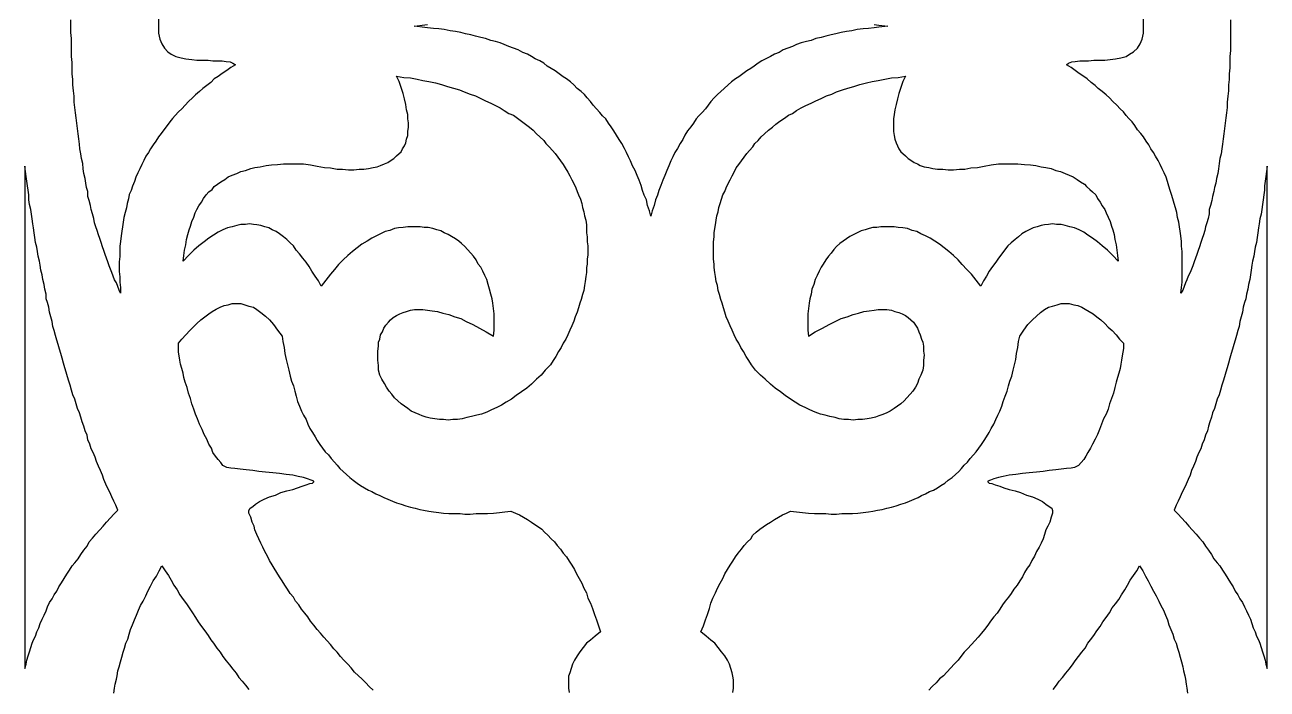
# Model space of a CAD drawing. Extents: x 100 to 710, y -550 to 180.
# Drawn here: x 529.6 to 609.6, y -231.1 to -188.4 of the extents above; entities that cross this region are included whole.
import ezdxf

# ---------------------------------------------------------------- set-up
doc = ezdxf.new("R2010")
doc.units = 0
doc.header["$MEASUREMENT"] = 0
doc.layers.add('LAYER_1', color=18, linetype='CONTINUOUS')

msp = doc.modelspace()

# ---------------------------------------------------------------- linework, layer by layer
at = {"layer": 'LAYER_1'}
for points in [[(538.221, -188.033), (538.221, -188.458), (538.221, -188.485), (538.221, -188.512), (538.221, -188.937), (538.307, -189.323), (538.435, -189.632), (538.606, -189.902), (538.82, -190.134), (539.034, -190.288), (539.334, -190.443), (539.676, -190.52), (539.976, -190.597), (540.361, -190.636), (540.703, -190.675), (541.045, -190.675), (541.43, -190.675), (541.73, -190.713), (542.029, -190.713), (542.329, -190.713), (542.586, -190.752), (542.842, -190.79), (543.013, -190.868), (543.185, -190.984), (542.885, -191.138), (542.628, -191.331), (542.329, -191.524), (542.072, -191.717), (541.815, -191.872), (541.601, -192.103), (541.345, -192.297), (541.088, -192.49), (540.874, -192.683), (540.617, -192.914), (540.403, -193.108), (540.147, -193.339), (539.933, -193.571), (539.719, -193.803), (539.505, -193.996), (539.291, -194.227), (539.12, -194.421), (538.949, -194.652), (538.778, -194.884), (538.564, -195.154), (538.392, -195.386), (538.221, -195.618), (538.05, -195.888), (537.879, -196.12), (537.708, -196.39), (537.58, -196.622), (537.408, -196.853), (537.28, -197.124), (537.152, -197.394), (537.023, -197.664), (536.895, -197.935), (536.767, -198.205), (536.681, -198.475), (536.553, -198.784), (536.467, -199.055), (536.339, -199.325), (536.296, -199.595), (536.21, -199.904), (536.168, -200.175), (536.082, -200.483), (535.996, -200.792), (535.954, -201.101), (535.911, -201.41), (535.868, -201.681), (535.825, -201.99), (535.782, -202.337), (535.74, -202.646), (535.74, -202.994), (535.74, -203.303), (535.697, -203.65), (535.697, -203.959), (535.697, -204.268), (535.74, -204.616), (535.74, -204.963), (535.782, -205.311), (535.782, -205.658), (535.697, -205.465), (535.611, -205.233), (535.526, -205.002), (535.397, -204.809), (535.312, -204.577), (535.226, -204.345), (535.141, -204.114), (535.055, -203.92), (534.97, -203.65), (534.884, -203.418), (534.798, -203.187), (534.713, -202.916), (534.627, -202.685), (534.542, -202.414), (534.456, -202.144), (534.371, -201.912), (534.285, -201.642), (534.199, -201.41), (534.114, -201.14), (534.071, -200.87), (533.985, -200.561), (533.9, -200.29), (533.857, -200.02), (533.771, -199.711), (533.686, -199.441), (533.686, -199.132), (533.6, -198.862), (533.558, -198.591), (533.515, -198.282), (533.429, -197.973), (533.386, -197.664), (533.344, -197.317), (533.258, -197.008), (533.215, -196.699), (533.172, -196.39), (533.13, -196.081), (533.087, -195.734), (533.044, -195.425), (533.001, -195.077), (532.959, -194.729), (532.916, -194.382), (532.873, -194.073), (532.83, -193.725), (532.787, -193.378), (532.787, -192.992), (532.745, -192.644), (532.702, -192.258), (532.702, -191.91), (532.659, -191.563), (532.659, -191.177), (532.659, -190.829), (532.616, -190.443), (532.616, -190.057), (532.616, -189.632), (532.616, -189.284), (532.573, -188.898), (532.573, -188.512), (532.573, -188.485), (532.573, -188.458), (532.573, -188.072)], [(584.303, -188.381), (584.602, -188.419), (584.987, -188.458), (585.18, -188.478), (585.166, -188.481), (585.18, -188.483), (585.167, -188.485), (585.18, -188.487), (585.166, -188.49), (585.18, -188.492), (584.987, -188.512), (584.602, -188.551), (584.303, -188.589), (583.918, -188.628), (583.575, -188.667), (583.19, -188.705), (582.848, -188.782), (582.506, -188.821), (582.163, -188.898), (581.821, -188.975), (581.522, -189.053), (581.179, -189.13), (580.88, -189.207), (580.537, -189.284), (580.238, -189.4), (579.938, -189.478), (579.596, -189.555), (579.297, -189.671), (579.04, -189.786), (578.74, -189.902), (578.441, -190.018), (578.184, -190.173), (577.885, -190.288), (577.628, -190.443), (577.328, -190.597), (577.072, -190.713), (576.815, -190.868), (576.558, -191.061), (576.344, -191.215), (576.088, -191.37), (575.831, -191.563), (575.574, -191.756), (575.36, -191.872), (575.104, -192.065), (574.89, -192.258), (574.633, -192.49), (574.419, -192.683), (574.205, -192.876), (573.991, -193.108), (573.777, -193.339), (573.606, -193.571), (573.435, -193.803), (573.221, -194.034), (573.007, -194.266), (572.836, -194.459), (572.665, -194.729), (572.494, -194.961), (572.28, -195.232), (572.108, -195.502), (571.98, -195.772), (571.809, -196.042), (571.638, -196.351), (571.467, -196.622), (571.338, -196.892), (571.21, -197.162), (571.082, -197.471), (570.953, -197.78), (570.825, -198.089), (570.697, -198.398), (570.568, -198.746), (570.44, -199.055), (570.354, -199.364), (570.226, -199.673), (570.14, -200.02), (570.012, -200.368), (569.926, -200.715), (569.841, -200.368), (569.712, -200.02), (569.627, -199.673), (569.498, -199.364), (569.37, -199.055), (569.285, -198.746), (569.156, -198.398), (569.028, -198.089), (568.899, -197.78), (568.728, -197.471), (568.6, -197.162), (568.472, -196.892), (568.343, -196.622), (568.215, -196.351), (568.044, -196.042), (567.873, -195.772), (567.701, -195.502), (567.53, -195.232), (567.359, -194.961), (567.188, -194.729), (567.017, -194.459), (566.803, -194.266), (566.632, -194.034), (566.418, -193.803), (566.204, -193.571), (566.033, -193.339), (565.819, -193.108), (565.648, -192.876), (565.434, -192.683), (565.177, -192.49), (564.963, -192.258), (564.749, -192.065), (564.492, -191.872), (564.278, -191.756), (564.022, -191.563), (563.765, -191.37), (563.508, -191.215), (563.252, -191.061), (563.038, -190.868), (562.781, -190.713), (562.481, -190.597), (562.225, -190.443), (561.968, -190.288), (561.668, -190.173), (561.369, -190.018), (561.069, -189.902), (560.77, -189.786), (560.47, -189.671), (560.214, -189.555), (559.914, -189.478), (559.615, -189.4), (559.272, -189.284), (558.973, -189.207), (558.631, -189.13), (558.331, -189.053), (557.989, -188.975), (557.689, -188.898), (557.347, -188.821), (557.005, -188.782), (556.62, -188.705), (556.277, -188.667), (555.935, -188.628), (555.55, -188.589), (555.208, -188.551), (554.865, -188.512), (554.673, -188.492), (554.686, -188.49), (554.673, -188.487), (554.686, -188.485), (554.673, -188.483), (554.686, -188.481), (554.673, -188.478), (554.865, -188.458), (555.208, -188.419), (555.55, -188.381)], [(607.236, -188.072), (607.236, -188.458), (607.236, -188.485), (607.236, -188.512), (607.236, -188.898), (607.236, -189.284), (607.236, -189.671), (607.236, -190.057), (607.194, -190.443), (607.194, -190.829), (607.194, -191.177), (607.151, -191.563), (607.151, -191.91), (607.108, -192.258), (607.108, -192.644), (607.065, -192.992), (607.023, -193.378), (607.023, -193.725), (606.98, -194.073), (606.937, -194.382), (606.894, -194.729), (606.851, -195.077), (606.809, -195.425), (606.766, -195.734), (606.723, -196.081), (606.68, -196.39), (606.637, -196.699), (606.552, -197.008), (606.509, -197.317), (606.466, -197.664), (606.424, -197.973), (606.338, -198.282), (606.295, -198.591), (606.21, -198.862), (606.167, -199.132), (606.081, -199.441), (606.038, -199.711), (605.953, -200.02), (605.867, -200.29), (605.867, -200.561), (605.782, -200.87), (605.696, -201.14), (605.611, -201.41), (605.568, -201.642), (605.482, -201.912), (605.397, -202.144), (605.311, -202.414), (605.225, -202.685), (605.14, -202.916), (605.054, -203.187), (604.969, -203.418), (604.883, -203.65), (604.798, -203.92), (604.712, -204.114), (604.626, -204.345), (604.498, -204.577), (604.413, -204.809), (604.327, -205.002), (604.241, -205.233), (604.156, -205.465), (604.027, -205.658), (604.07, -205.311), (604.113, -204.963), (604.113, -204.616), (604.113, -204.268), (604.113, -203.959), (604.113, -203.65), (604.113, -203.303), (604.113, -202.994), (604.07, -202.646), (604.07, -202.337), (604.027, -201.99), (603.985, -201.681), (603.942, -201.41), (603.899, -201.101), (603.814, -200.792), (603.771, -200.483), (603.685, -200.175), (603.6, -199.904), (603.514, -199.595), (603.428, -199.325), (603.343, -199.055), (603.257, -198.784), (603.172, -198.475), (603.086, -198.205), (602.958, -197.935), (602.829, -197.664), (602.701, -197.394), (602.573, -197.124), (602.402, -196.853), (602.273, -196.622), (602.102, -196.39), (601.974, -196.12), (601.803, -195.888), (601.631, -195.618), (601.46, -195.386), (601.246, -195.154), (601.075, -194.884), (600.904, -194.652), (600.69, -194.421), (600.519, -194.227), (600.348, -193.996), (600.134, -193.803), (599.92, -193.571), (599.663, -193.339), (599.449, -193.108), (599.235, -192.914), (598.979, -192.683), (598.722, -192.49), (598.508, -192.297), (598.251, -192.103), (597.995, -191.872), (597.781, -191.717), (597.481, -191.524), (597.224, -191.331), (596.968, -191.138), (596.668, -190.984), (596.796, -190.868), (597.01, -190.79), (597.224, -190.752), (597.524, -190.713), (597.823, -190.713), (598.08, -190.713), (598.422, -190.675), (598.765, -190.675), (599.15, -190.675), (599.492, -190.636), (599.834, -190.597), (600.177, -190.52), (600.519, -190.443), (600.733, -190.288), (600.99, -190.134), (601.246, -189.902), (601.417, -189.632), (601.546, -189.323), (601.631, -188.937), (601.631, -188.512), (601.631, -188.485), (601.631, -188.458), (601.631, -188.033)], [(552.041, -231.21), (551.785, -230.978), (551.571, -230.747), (551.314, -230.476), (551.1, -230.283), (550.843, -230.052), (550.63, -229.781), (550.416, -229.55), (550.159, -229.279), (549.945, -229.048), (549.731, -228.777), (549.517, -228.546), (549.303, -228.275), (549.089, -228.044), (548.875, -227.812), (548.661, -227.541), (548.447, -227.31), (548.233, -227.039), (548.02, -226.769), (547.848, -226.499), (547.634, -226.267), (547.42, -225.997), (547.249, -225.726), (547.035, -225.495), (546.907, -225.224), (546.693, -224.993), (546.522, -224.722), (546.351, -224.452), (546.18, -224.182), (546.009, -223.911), (545.837, -223.641), (545.666, -223.371), (545.538, -223.139), (545.367, -222.869), (545.238, -222.598), (545.067, -222.29), (544.939, -222.019), (544.81, -221.749), (544.682, -221.479), (544.554, -221.208), (544.425, -220.899), (544.383, -220.668), (544.254, -220.397), (544.169, -220.088), (544.04, -219.818), (544.04, -219.664), (544.126, -219.509), (544.297, -219.393), (544.468, -219.239), (544.725, -219.084), (545.024, -218.93), (545.367, -218.775), (545.752, -218.659), (546.094, -218.505), (546.479, -218.389), (546.864, -218.312), (547.164, -218.196), (547.463, -218.08), (547.72, -218.003), (547.977, -217.926), (548.148, -217.887), (548.233, -217.81), (548.233, -217.771), (548.062, -217.694), (547.806, -217.617), (547.549, -217.54), (547.207, -217.462), (546.864, -217.385), (546.436, -217.346), (546.009, -217.269), (545.581, -217.231), (545.11, -217.192), (544.682, -217.153), (544.297, -217.076), (543.869, -217.038), (543.484, -216.999), (543.142, -216.96), (542.885, -216.922), (542.628, -216.883), (542.457, -216.806), (542.372, -216.767), (542.243, -216.574), (542.072, -216.381), (541.901, -216.149), (541.73, -215.918), (541.644, -215.647), (541.473, -215.377), (541.345, -215.068), (541.174, -214.759), (541.045, -214.45), (540.874, -214.103), (540.746, -213.755), (540.617, -213.446), (540.489, -213.137), (540.361, -212.79), (540.275, -212.442), (540.147, -212.094), (540.061, -211.747), (539.933, -211.399), (539.847, -211.09), (539.804, -210.82), (539.719, -210.511), (539.633, -210.241), (539.591, -209.971), (539.548, -209.7), (539.505, -209.469), (539.505, -209.237), (539.505, -209.044), (539.505, -208.889), (539.719, -208.619), (539.976, -208.349), (540.232, -208.078), (540.446, -207.847), (540.703, -207.615), (540.96, -207.383), (541.216, -207.19), (541.473, -206.997), (541.687, -206.843), (541.944, -206.688), (542.2, -206.572), (542.457, -206.456), (542.714, -206.418), (542.971, -206.34), (543.227, -206.34), (543.527, -206.34), (543.784, -206.418), (544.04, -206.495), (544.34, -206.572), (544.554, -206.727), (544.81, -206.92), (545.11, -207.151), (545.367, -207.383), (545.623, -207.692), (545.88, -208.04), (546.18, -208.426), (546.222, -208.773), (546.308, -209.16), (546.351, -209.546), (546.436, -209.932), (546.522, -210.279), (546.608, -210.627), (546.693, -211.013), (546.779, -211.322), (546.907, -211.631), (546.993, -211.979), (547.078, -212.288), (547.164, -212.635), (547.292, -212.944), (547.42, -213.253), (547.549, -213.523), (547.72, -213.794), (547.848, -214.103), (547.977, -214.373), (548.148, -214.643), (548.319, -214.914), (548.447, -215.145), (548.619, -215.416), (548.79, -215.647), (548.961, -215.879), (549.175, -216.072), (549.346, -216.304), (549.56, -216.536), (549.731, -216.729), (549.902, -216.96), (550.116, -217.153), (550.33, -217.346), (550.544, -217.54), (550.758, -217.694), (551.015, -217.887), (551.229, -218.042), (551.485, -218.196), (551.742, -218.351), (551.956, -218.428), (552.213, -218.582), (552.469, -218.698), (552.726, -218.814), (552.983, -218.93), (553.282, -219.046), (553.539, -219.161), (553.839, -219.239), (554.138, -219.355), (554.438, -219.432), (554.737, -219.509), (555.037, -219.586), (555.293, -219.625), (555.636, -219.702), (555.935, -219.741), (556.277, -219.779), (556.577, -219.818), (556.919, -219.857), (557.261, -219.857), (557.647, -219.857), (557.946, -219.895), (558.288, -219.895), (558.673, -219.857), (559.016, -219.857), (559.401, -219.857), (559.786, -219.818), (560.171, -219.779), (560.513, -219.741), (560.898, -219.702), (561.198, -219.818), (561.455, -219.934), (561.711, -220.088), (561.968, -220.243), (562.225, -220.397), (562.439, -220.552), (562.695, -220.706), (562.909, -220.861), (563.08, -221.054), (563.294, -221.247), (563.508, -221.479), (563.722, -221.672), (563.893, -221.903), (564.107, -222.135), (564.278, -222.405), (564.492, -222.637), (564.664, -222.907), (564.835, -223.178), (565.006, -223.448), (565.134, -223.718), (565.305, -224.027), (565.477, -224.336), (565.605, -224.645), (565.776, -224.954), (565.862, -225.302), (566.033, -225.611), (566.161, -225.958), (566.289, -226.344), (566.418, -226.692), (566.546, -227.078), (566.675, -227.464), (566.332, -227.735), (566.033, -228.005), (565.776, -228.198), (565.562, -228.468), (565.348, -228.739), (565.177, -229.009), (565.006, -229.279), (564.878, -229.55), (564.792, -229.82), (564.706, -230.09), (564.621, -230.322), (564.621, -230.554), (564.621, -230.824), (564.621, -231.094), (564.664, -231.365)], [(575.189, -231.365), (575.232, -231.094), (575.232, -230.824), (575.232, -230.554), (575.189, -230.322), (575.146, -230.09), (575.061, -229.82), (574.975, -229.55), (574.847, -229.279), (574.676, -229.009), (574.462, -228.739), (574.248, -228.468), (574.034, -228.198), (573.777, -228.005), (573.478, -227.735), (573.135, -227.464), (573.307, -227.078), (573.435, -226.692), (573.563, -226.344), (573.692, -225.958), (573.777, -225.611), (573.906, -225.302), (574.077, -224.954), (574.205, -224.645), (574.376, -224.336), (574.547, -224.027), (574.676, -223.718), (574.847, -223.448), (575.018, -223.178), (575.189, -222.907), (575.36, -222.637), (575.531, -222.405), (575.745, -222.135), (575.917, -221.903), (576.13, -221.672), (576.344, -221.479), (576.473, -221.247), (576.687, -221.054), (576.943, -220.861), (577.157, -220.706), (577.371, -220.552), (577.628, -220.397), (577.885, -220.243), (578.141, -220.088), (578.398, -219.934), (578.655, -219.818), (578.912, -219.702), (579.297, -219.741), (579.682, -219.779), (580.067, -219.818), (580.452, -219.857), (580.794, -219.857), (581.179, -219.857), (581.522, -219.895), (581.864, -219.895), (582.206, -219.857), (582.548, -219.857), (582.891, -219.857), (583.233, -219.818), (583.575, -219.779), (583.918, -219.741), (584.217, -219.702), (584.517, -219.625), (584.816, -219.586), (585.116, -219.509), (585.415, -219.432), (585.715, -219.355), (586.014, -219.239), (586.314, -219.161), (586.57, -219.046), (586.87, -218.93), (587.127, -218.814), (587.341, -218.698), (587.597, -218.582), (587.854, -218.428), (588.111, -218.351), (588.367, -218.196), (588.581, -218.042), (588.838, -217.887), (589.052, -217.694), (589.309, -217.54), (589.523, -217.346), (589.737, -217.153), (589.908, -216.96), (590.079, -216.729), (590.293, -216.536), (590.464, -216.304), (590.678, -216.072), (590.849, -215.879), (591.02, -215.647), (591.191, -215.416), (591.363, -215.145), (591.534, -214.914), (591.705, -214.643), (591.833, -214.373), (592.004, -214.103), (592.133, -213.794), (592.261, -213.523), (592.389, -213.253), (592.518, -212.944), (592.603, -212.635), (592.732, -212.288), (592.86, -211.979), (592.946, -211.631), (593.031, -211.322), (593.16, -211.013), (593.245, -210.627), (593.331, -210.279), (593.416, -209.932), (593.459, -209.546), (593.545, -209.16), (593.587, -208.773), (593.673, -208.426), (593.93, -208.04), (594.186, -207.692), (594.486, -207.383), (594.743, -207.151), (594.999, -206.92), (595.256, -206.727), (595.513, -206.572), (595.77, -206.495), (596.069, -206.418), (596.326, -206.34), (596.583, -206.34), (596.839, -206.34), (597.139, -206.418), (597.395, -206.456), (597.652, -206.572), (597.866, -206.688), (598.123, -206.843), (598.38, -206.997), (598.636, -207.19), (598.893, -207.383), (599.15, -207.615), (599.364, -207.847), (599.62, -208.078), (599.877, -208.349), (600.091, -208.619), (600.348, -208.889), (600.348, -209.044), (600.348, -209.237), (600.305, -209.469), (600.262, -209.7), (600.219, -209.971), (600.177, -210.241), (600.134, -210.511), (600.048, -210.82), (599.963, -211.09), (599.877, -211.399), (599.792, -211.747), (599.706, -212.094), (599.578, -212.442), (599.449, -212.79), (599.364, -213.137), (599.235, -213.446), (599.064, -213.755), (598.936, -214.103), (598.807, -214.45), (598.679, -214.759), (598.508, -215.068), (598.337, -215.377), (598.208, -215.647), (598.037, -215.918), (597.909, -216.149), (597.781, -216.381), (597.609, -216.574), (597.438, -216.767), (597.353, -216.806), (597.182, -216.883), (596.968, -216.922), (596.668, -216.96), (596.326, -216.999), (595.984, -217.038), (595.556, -217.076), (595.171, -217.153), (594.743, -217.192), (594.272, -217.231), (593.844, -217.269), (593.416, -217.346), (592.988, -217.385), (592.603, -217.462), (592.304, -217.54), (592.004, -217.617), (591.79, -217.694), (591.619, -217.771), (591.619, -217.81), (591.705, -217.887), (591.876, -217.926), (592.09, -218.003), (592.389, -218.08), (592.646, -218.196), (592.988, -218.312), (593.374, -218.389), (593.716, -218.505), (594.101, -218.659), (594.486, -218.775), (594.828, -218.93), (595.128, -219.084), (595.342, -219.239), (595.556, -219.393), (595.727, -219.509), (595.77, -219.664), (595.77, -219.818), (595.684, -220.088), (595.598, -220.397), (595.47, -220.668), (595.342, -220.899), (595.256, -221.208), (595.171, -221.479), (595.042, -221.749), (594.914, -222.019), (594.743, -222.29), (594.614, -222.598), (594.443, -222.869), (594.315, -223.139), (594.144, -223.371), (593.973, -223.641), (593.844, -223.911), (593.673, -224.182), (593.502, -224.452), (593.288, -224.722), (593.117, -224.993), (592.946, -225.224), (592.732, -225.495), (592.561, -225.726), (592.389, -225.997), (592.218, -226.267), (592.004, -226.499), (591.79, -226.769), (591.619, -227.039), (591.405, -227.31), (591.191, -227.541), (590.977, -227.812), (590.764, -228.044), (590.55, -228.275), (590.293, -228.546), (590.079, -228.777), (589.865, -229.048), (589.694, -229.279), (589.437, -229.55), (589.223, -229.781), (588.966, -230.052), (588.753, -230.283), (588.496, -230.476), (588.282, -230.747), (588.025, -230.978), (587.811, -231.21)], [(535.355, -231.403), (535.397, -231.094), (535.44, -230.824), (535.526, -230.515), (535.569, -230.283), (535.611, -229.974), (535.697, -229.704), (535.782, -229.395), (535.868, -229.086), (535.954, -228.777), (536.039, -228.507), (536.125, -228.198), (536.253, -227.928), (536.339, -227.619), (536.424, -227.31), (536.553, -227.001), (536.681, -226.692), (536.809, -226.383), (536.938, -226.074), (537.066, -225.765), (537.237, -225.495), (537.408, -225.147), (537.537, -224.838), (537.708, -224.529), (537.879, -224.182), (538.093, -223.873), (538.264, -223.525), (538.435, -223.216), (538.649, -223.525), (538.863, -223.834), (539.034, -224.143), (539.205, -224.452), (539.419, -224.761), (539.591, -225.07), (539.804, -225.379), (540.018, -225.649), (540.19, -225.92), (540.403, -226.228), (540.617, -226.537), (540.789, -226.808), (541.002, -227.117), (541.216, -227.387), (541.43, -227.696), (541.601, -227.966), (541.773, -228.198), (541.987, -228.507), (542.2, -228.777), (542.372, -229.048), (542.586, -229.318), (542.8, -229.588), (543.013, -229.859), (543.227, -230.129), (543.399, -230.399), (543.612, -230.631), (543.826, -230.901), (544.04, -231.172)], [(595.812, -231.172), (596.026, -230.901), (596.197, -230.631), (596.411, -230.399), (596.625, -230.129), (596.839, -229.859), (597.053, -229.588), (597.224, -229.318), (597.438, -229.048), (597.652, -228.777), (597.866, -228.507), (598.037, -228.198), (598.208, -227.966), (598.422, -227.696), (598.636, -227.387), (598.85, -227.117), (599.021, -226.808), (599.235, -226.537), (599.449, -226.228), (599.62, -225.92), (599.834, -225.649), (600.048, -225.379), (600.219, -225.07), (600.433, -224.761), (600.604, -224.452), (600.776, -224.143), (600.99, -223.834), (601.204, -223.525), (601.375, -223.216), (601.589, -223.525), (601.76, -223.873), (601.931, -224.182), (602.102, -224.529), (602.273, -224.838), (602.444, -225.147), (602.615, -225.495), (602.744, -225.765), (602.915, -226.074), (603.043, -226.383), (603.172, -226.692), (603.257, -227.001), (603.386, -227.31), (603.514, -227.619), (603.6, -227.928), (603.728, -228.198), (603.814, -228.507), (603.899, -228.777), (603.985, -229.086), (604.07, -229.395), (604.156, -229.704), (604.199, -229.974), (604.284, -230.283), (604.327, -230.515), (604.37, -230.824), (604.413, -231.094), (604.455, -231.403)]]:
    msp.add_lwpolyline(points, dxfattribs=at)
for points in [[(548.704, -205.221), (548.533, -204.873), (548.319, -204.564), (548.105, -204.255), (547.934, -203.946), (547.72, -203.676), (547.506, -203.406), (547.292, -203.135), (547.078, -202.904), (546.907, -202.633), (546.693, -202.44), (546.479, -202.208), (546.265, -202.054), (546.009, -201.861), (545.795, -201.706), (545.538, -201.591), (545.324, -201.475), (545.067, -201.397), (544.81, -201.32), (544.554, -201.282), (544.34, -201.243), (544.083, -201.204), (543.826, -201.243), (543.527, -201.243), (543.27, -201.32), (542.971, -201.397), (542.671, -201.475), (542.372, -201.591), (542.072, -201.745), (541.773, -201.938), (541.473, -202.131), (541.174, -202.363), (540.831, -202.633), (540.489, -202.904), (540.147, -203.251), (539.804, -203.599), (539.847, -203.251), (539.89, -202.904), (539.976, -202.556), (540.018, -202.208), (540.104, -201.899), (540.19, -201.591), (540.275, -201.359), (540.361, -201.05), (540.489, -200.78), (540.575, -200.509), (540.703, -200.278), (540.831, -200.046), (541.002, -199.814), (541.131, -199.582), (541.302, -199.351), (541.473, -199.158), (541.687, -199.003), (541.815, -198.81), (542.029, -198.656), (542.243, -198.501), (542.5, -198.347), (542.714, -198.192), (542.971, -198.076), (543.27, -197.961), (543.527, -197.845), (543.826, -197.767), (544.169, -197.652), (544.425, -197.574), (544.768, -197.536), (545.153, -197.458), (545.495, -197.42), (545.88, -197.381), (546.265, -197.343), (546.693, -197.343), (547.078, -197.343), (547.549, -197.343), (548.02, -197.42), (548.447, -197.497), (548.918, -197.574), (549.303, -197.613), (549.731, -197.69), (550.073, -197.69), (550.458, -197.729), (550.801, -197.729), (551.143, -197.69), (551.442, -197.69), (551.742, -197.652), (552.041, -197.574), (552.298, -197.536), (552.512, -197.458), (552.769, -197.343), (552.983, -197.265), (553.197, -197.111), (553.368, -196.995), (553.539, -196.841), (553.71, -196.686), (553.839, -196.57), (553.924, -196.377), (554.052, -196.184), (554.138, -195.991), (554.181, -195.759), (554.266, -195.528), (554.266, -195.257), (554.309, -194.987), (554.309, -194.717), (554.266, -194.446), (554.266, -194.176), (554.181, -193.867), (554.138, -193.519), (554.052, -193.172), (553.967, -192.824), (553.839, -192.438), (553.71, -192.052), (553.539, -191.704), (554.01, -191.782), (554.438, -191.82), (554.865, -191.898), (555.25, -191.975), (555.636, -192.052), (556.063, -192.129), (556.449, -192.245), (556.834, -192.361), (557.219, -192.477), (557.604, -192.593), (557.903, -192.709), (558.288, -192.863), (558.631, -192.979), (558.973, -193.133), (559.272, -193.288), (559.615, -193.442), (559.914, -193.597), (560.214, -193.751), (560.47, -193.906), (560.77, -194.099), (561.069, -194.215), (561.326, -194.408), (561.583, -194.601), (561.84, -194.794), (562.096, -194.987), (562.353, -195.18), (562.567, -195.412), (562.781, -195.605), (563.038, -195.837), (563.166, -196.03), (563.38, -196.261), (563.594, -196.493), (563.765, -196.686), (563.936, -196.918), (564.107, -197.15), (564.278, -197.381), (564.407, -197.613), (564.578, -197.883), (564.706, -198.115), (564.835, -198.385), (564.963, -198.617), (565.091, -198.887), (565.177, -199.119), (565.263, -199.351), (565.391, -199.621), (565.477, -199.891), (565.519, -200.162), (565.605, -200.432), (565.648, -200.702), (565.733, -200.973), (565.776, -201.282), (565.776, -201.513), (565.776, -201.784), (565.819, -202.054), (565.819, -202.363), (565.862, -202.633), (565.862, -202.904), (565.862, -203.212), (565.819, -203.483), (565.819, -203.792), (565.776, -204.023), (565.776, -204.332), (565.733, -204.603), (565.69, -204.912), (565.648, -205.182), (565.605, -205.491), (565.519, -205.761), (565.434, -206.07), (565.348, -206.302), (565.263, -206.611), (565.177, -206.881), (565.049, -207.19), (564.963, -207.46), (564.835, -207.769), (564.706, -208.04), (564.578, -208.349), (564.45, -208.619), (564.278, -208.889), (564.15, -209.16), (563.979, -209.43), (563.808, -209.739), (563.637, -210.009), (563.466, -210.279), (563.123, -210.627), (562.867, -210.936), (562.567, -211.206), (562.225, -211.515), (561.925, -211.786), (561.583, -212.017), (561.241, -212.249), (560.941, -212.481), (560.599, -212.674), (560.299, -212.867), (560, -213.021), (559.658, -213.176), (559.358, -213.33), (559.016, -213.446), (558.716, -213.523), (558.374, -213.601), (558.074, -213.678), (557.775, -213.755), (557.475, -213.794), (557.176, -213.794), (556.876, -213.832), (556.577, -213.794), (556.32, -213.794), (556.021, -213.755), (555.721, -213.716), (555.464, -213.639), (555.208, -213.562), (554.994, -213.485), (554.737, -213.369), (554.48, -213.253), (554.266, -213.099), (554.052, -212.944), (553.839, -212.79), (553.625, -212.597), (553.411, -212.403), (553.239, -212.172), (553.068, -211.979), (552.897, -211.708), (552.769, -211.477), (552.598, -211.206), (552.469, -210.936), (552.384, -210.627), (552.384, -210.318), (552.341, -209.971), (552.341, -209.662), (552.341, -209.391), (552.384, -209.082), (552.384, -208.812), (552.469, -208.619), (552.512, -208.349), (552.64, -208.156), (552.726, -207.924), (552.854, -207.731), (553.026, -207.538), (553.154, -207.383), (553.325, -207.229), (553.539, -207.113), (553.753, -206.997), (553.967, -206.92), (554.181, -206.843), (554.438, -206.765), (554.694, -206.727), (554.994, -206.727), (555.25, -206.727), (555.55, -206.765), (555.849, -206.804), (556.192, -206.843), (556.534, -206.958), (556.919, -207.036), (557.304, -207.19), (557.689, -207.306), (558.032, -207.499), (558.459, -207.692), (558.887, -207.924), (559.315, -208.156), (559.786, -208.426), (559.829, -208.04), (559.829, -207.692), (559.829, -207.345), (559.829, -206.997), (559.786, -206.649), (559.743, -206.302), (559.7, -206.032), (559.615, -205.723), (559.529, -205.414), (559.444, -205.105), (559.358, -204.796), (559.23, -204.525), (559.101, -204.255), (558.973, -203.985), (558.802, -203.792), (558.673, -203.521), (558.502, -203.29), (558.331, -203.097), (558.117, -202.865), (557.946, -202.672), (557.732, -202.479), (557.561, -202.324), (557.347, -202.17), (557.09, -202.015), (556.876, -201.899), (556.62, -201.784), (556.406, -201.668), (556.149, -201.591), (555.892, -201.513), (555.593, -201.436), (555.336, -201.436), (555.079, -201.397), (554.823, -201.397), (554.566, -201.397), (554.266, -201.397), (553.967, -201.436), (553.667, -201.475), (553.411, -201.513), (553.111, -201.629), (552.812, -201.706), (552.512, -201.861), (552.255, -201.977), (551.956, -202.131), (551.656, -202.324), (551.314, -202.517), (551.015, -202.749), (550.715, -202.981), (550.416, -203.251), (550.116, -203.521), (549.817, -203.83), (549.56, -204.139), (549.303, -204.448), (549.004, -204.834)], [(591.149, -205.221), (590.849, -204.834), (590.55, -204.448), (590.25, -204.139), (589.951, -203.83), (589.694, -203.521), (589.394, -203.251), (589.095, -202.981), (588.795, -202.749), (588.496, -202.517), (588.196, -202.324), (587.897, -202.131), (587.597, -201.977), (587.298, -201.861), (587.041, -201.706), (586.742, -201.629), (586.442, -201.513), (586.143, -201.475), (585.843, -201.436), (585.586, -201.397), (585.287, -201.397), (584.987, -201.397), (584.731, -201.397), (584.474, -201.436), (584.217, -201.436), (583.96, -201.513), (583.704, -201.591), (583.447, -201.668), (583.19, -201.784), (582.976, -201.899), (582.72, -202.015), (582.506, -202.17), (582.292, -202.324), (582.078, -202.479), (581.864, -202.672), (581.693, -202.865), (581.522, -203.097), (581.35, -203.29), (581.179, -203.521), (581.008, -203.792), (580.88, -203.985), (580.751, -204.255), (580.623, -204.525), (580.495, -204.796), (580.409, -205.105), (580.281, -205.414), (580.238, -205.723), (580.152, -206.032), (580.11, -206.302), (580.067, -206.649), (580.024, -206.997), (580.024, -207.345), (580.024, -207.692), (580.024, -208.04), (580.067, -208.426), (580.495, -208.156), (580.965, -207.924), (581.393, -207.692), (581.778, -207.499), (582.163, -207.306), (582.548, -207.19), (582.934, -207.036), (583.276, -206.958), (583.618, -206.843), (583.96, -206.804), (584.303, -206.765), (584.559, -206.727), (584.859, -206.727), (585.116, -206.727), (585.415, -206.765), (585.629, -206.843), (585.886, -206.92), (586.1, -206.997), (586.314, -207.113), (586.485, -207.229), (586.656, -207.383), (586.827, -207.538), (586.956, -207.731), (587.084, -207.924), (587.169, -208.156), (587.255, -208.349), (587.341, -208.619), (587.426, -208.812), (587.469, -209.082), (587.469, -209.391), (587.512, -209.662), (587.469, -209.971), (587.469, -210.318), (587.426, -210.627), (587.298, -210.936), (587.169, -211.206), (587.084, -211.477), (586.956, -211.708), (586.784, -211.979), (586.613, -212.172), (586.399, -212.403), (586.228, -212.597), (586.014, -212.79), (585.8, -212.944), (585.586, -213.099), (585.33, -213.253), (585.116, -213.369), (584.859, -213.485), (584.602, -213.562), (584.388, -213.639), (584.089, -213.716), (583.832, -213.755), (583.533, -213.794), (583.233, -213.794), (582.934, -213.832), (582.634, -213.794), (582.335, -213.794), (582.035, -213.755), (581.778, -213.678), (581.436, -213.601), (581.136, -213.523), (580.837, -213.446), (580.495, -213.33), (580.152, -213.176), (579.853, -213.021), (579.511, -212.867), (579.211, -212.674), (578.912, -212.481), (578.569, -212.249), (578.27, -212.017), (577.927, -211.786), (577.628, -211.515), (577.286, -211.206), (576.986, -210.936), (576.644, -210.627), (576.387, -210.279), (576.216, -210.009), (576.045, -209.739), (575.874, -209.43), (575.703, -209.16), (575.574, -208.889), (575.403, -208.619), (575.275, -208.349), (575.146, -208.04), (575.018, -207.769), (574.89, -207.46), (574.761, -207.19), (574.676, -206.881), (574.59, -206.611), (574.505, -206.302), (574.419, -206.07), (574.333, -205.761), (574.248, -205.491), (574.205, -205.182), (574.119, -204.912), (574.077, -204.603), (574.034, -204.332), (573.991, -204.023), (573.991, -203.792), (573.948, -203.483), (573.948, -203.212), (573.948, -202.904), (573.948, -202.633), (573.948, -202.363), (573.991, -202.054), (573.991, -201.784), (574.034, -201.513), (574.077, -201.282), (574.119, -200.973), (574.162, -200.702), (574.248, -200.432), (574.291, -200.162), (574.376, -199.891), (574.462, -199.621), (574.547, -199.351), (574.676, -199.119), (574.761, -198.887), (574.89, -198.617), (575.018, -198.385), (575.146, -198.115), (575.275, -197.883), (575.403, -197.613), (575.574, -197.381), (575.745, -197.15), (575.917, -196.918), (576.088, -196.686), (576.259, -196.493), (576.473, -196.261), (576.601, -196.03), (576.815, -195.837), (577.029, -195.605), (577.243, -195.412), (577.5, -195.18), (577.756, -194.987), (577.97, -194.794), (578.227, -194.601), (578.527, -194.408), (578.783, -194.215), (579.04, -194.099), (579.297, -193.906), (579.596, -193.751), (579.896, -193.597), (580.238, -193.442), (580.537, -193.288), (580.88, -193.133), (581.222, -192.979), (581.564, -192.863), (581.864, -192.709), (582.249, -192.593), (582.591, -192.477), (582.976, -192.361), (583.361, -192.245), (583.789, -192.129), (584.174, -192.052), (584.559, -191.975), (584.987, -191.898), (585.415, -191.82), (585.843, -191.782), (586.314, -191.704), (586.143, -192.052), (586.014, -192.438), (585.886, -192.824), (585.8, -193.172), (585.715, -193.519), (585.629, -193.867), (585.586, -194.176), (585.544, -194.446), (585.544, -194.717), (585.544, -194.987), (585.544, -195.257), (585.586, -195.528), (585.629, -195.759), (585.715, -195.991), (585.8, -196.184), (585.886, -196.377), (586.014, -196.57), (586.143, -196.686), (586.314, -196.841), (586.485, -196.995), (586.656, -197.111), (586.87, -197.265), (587.084, -197.343), (587.255, -197.458), (587.512, -197.536), (587.811, -197.574), (588.068, -197.652), (588.367, -197.69), (588.71, -197.69), (589.052, -197.729), (589.394, -197.729), (589.779, -197.69), (590.122, -197.69), (590.507, -197.613), (590.935, -197.574), (591.363, -197.497), (591.833, -197.42), (592.304, -197.343), (592.689, -197.343), (593.117, -197.343), (593.545, -197.343), (593.973, -197.381), (594.358, -197.42), (594.7, -197.458), (595.042, -197.536), (595.342, -197.574), (595.684, -197.652), (595.984, -197.767), (596.283, -197.845), (596.583, -197.961), (596.839, -198.076), (597.096, -198.192), (597.353, -198.347), (597.567, -198.501), (597.823, -198.656), (597.952, -198.81), (598.166, -199.003), (598.337, -199.158), (598.551, -199.351), (598.679, -199.582), (598.85, -199.814), (598.979, -200.046), (599.15, -200.278), (599.235, -200.509), (599.364, -200.78), (599.492, -201.05), (599.578, -201.359), (599.663, -201.591), (599.749, -201.899), (599.792, -202.208), (599.877, -202.556), (599.92, -202.904), (599.963, -203.251), (600.005, -203.599), (599.663, -203.251), (599.321, -202.904), (598.979, -202.633), (598.679, -202.363), (598.337, -202.131), (598.037, -201.938), (597.781, -201.745), (597.481, -201.591), (597.182, -201.475), (596.882, -201.397), (596.583, -201.32), (596.326, -201.243), (596.026, -201.243), (595.77, -201.204), (595.513, -201.243), (595.256, -201.282), (595.042, -201.32), (594.785, -201.397), (594.529, -201.475), (594.272, -201.591), (594.058, -201.706), (593.801, -201.861), (593.587, -202.054), (593.374, -202.208), (593.117, -202.44), (592.903, -202.633), (592.689, -202.904), (592.518, -203.135), (592.304, -203.406), (592.133, -203.676), (591.919, -203.946), (591.705, -204.255), (591.534, -204.564), (591.32, -204.873)], [(529.622, -197.502), (529.622, -229.82), (529.707, -229.55), (529.75, -229.279), (529.835, -229.009), (529.921, -228.739), (530.006, -228.468), (530.092, -228.198), (530.177, -227.966), (530.306, -227.735), (530.391, -227.464), (530.52, -227.194), (530.605, -226.924), (530.734, -226.653), (530.862, -226.383), (530.99, -226.113), (531.076, -225.842), (531.204, -225.572), (531.375, -225.34), (531.504, -225.07), (531.675, -224.838), (531.803, -224.568), (531.974, -224.298), (532.146, -224.027), (532.317, -223.757), (532.488, -223.487), (532.659, -223.216), (532.83, -223.023), (533.044, -222.753), (533.215, -222.483), (533.429, -222.212), (533.643, -221.942), (533.771, -221.672), (533.985, -221.44), (534.199, -221.17), (534.456, -220.899), (534.67, -220.668), (534.884, -220.397), (535.141, -220.127), (535.355, -219.895), (535.611, -219.625), (535.483, -219.316), (535.355, -219.046), (535.226, -218.775), (535.098, -218.466), (534.97, -218.235), (534.841, -217.964), (534.713, -217.655), (534.627, -217.385), (534.499, -217.076), (534.371, -216.806), (534.242, -216.497), (534.157, -216.227), (534.028, -215.918), (533.9, -215.686), (533.814, -215.377), (533.686, -215.107), (533.643, -214.798), (533.515, -214.527), (533.429, -214.218), (533.301, -213.948), (533.215, -213.639), (533.13, -213.369), (533.001, -213.099), (532.916, -212.79), (532.83, -212.481), (532.702, -212.21), (532.616, -211.901), (532.531, -211.592), (532.445, -211.322), (532.36, -211.052), (532.274, -210.743), (532.188, -210.473), (532.103, -210.164), (532.017, -209.855), (531.932, -209.546), (531.846, -209.275), (531.761, -208.966), (531.675, -208.696), (531.589, -208.387), (531.504, -208.078), (531.418, -207.808), (531.375, -207.499), (531.29, -207.19), (531.204, -206.881), (531.162, -206.572), (531.076, -206.263), (530.99, -206.032), (530.99, -205.723), (530.905, -205.414), (530.862, -205.105), (530.776, -204.796), (530.734, -204.487), (530.648, -204.178), (530.605, -203.869), (530.562, -203.599), (530.477, -203.29), (530.434, -202.981), (530.391, -202.71), (530.306, -202.402), (530.263, -202.093), (530.22, -201.784), (530.177, -201.475), (530.135, -201.204), (530.092, -200.895), (530.049, -200.586), (530.006, -200.278), (529.921, -199.969), (529.878, -199.66), (529.878, -199.351), (529.835, -199.042), (529.792, -198.771), (529.75, -198.463), (529.707, -198.154), (529.664, -197.845)], [(609.589, -197.497), (609.547, -197.845), (609.504, -198.154), (609.461, -198.463), (609.419, -198.771), (609.419, -199.042), (609.376, -199.351), (609.333, -199.66), (609.29, -199.969), (609.247, -200.278), (609.205, -200.586), (609.119, -200.895), (609.076, -201.204), (609.034, -201.475), (608.991, -201.784), (608.948, -202.093), (608.905, -202.402), (608.82, -202.71), (608.777, -202.981), (608.734, -203.29), (608.648, -203.599), (608.606, -203.869), (608.563, -204.178), (608.52, -204.487), (608.477, -204.796), (608.392, -205.105), (608.349, -205.414), (608.263, -205.723), (608.221, -206.032), (608.135, -206.263), (608.049, -206.572), (608.007, -206.881), (607.921, -207.19), (607.835, -207.499), (607.793, -207.808), (607.707, -208.078), (607.622, -208.387), (607.536, -208.696), (607.45, -208.966), (607.365, -209.275), (607.279, -209.546), (607.194, -209.855), (607.108, -210.164), (607.023, -210.473), (606.937, -210.743), (606.851, -211.052), (606.766, -211.322), (606.68, -211.592), (606.595, -211.901), (606.509, -212.21), (606.381, -212.481), (606.295, -212.79), (606.21, -213.099), (606.081, -213.369), (605.996, -213.639), (605.91, -213.948), (605.824, -214.218), (605.739, -214.527), (605.611, -214.798), (605.525, -215.107), (605.397, -215.377), (605.311, -215.686), (605.183, -215.918), (605.054, -216.227), (604.969, -216.497), (604.84, -216.806), (604.712, -217.076), (604.626, -217.385), (604.498, -217.655), (604.37, -217.964), (604.241, -218.235), (604.113, -218.466), (603.985, -218.775), (603.856, -219.046), (603.728, -219.316), (603.6, -219.625), (603.856, -219.895), (604.07, -220.127), (604.327, -220.397), (604.541, -220.668), (604.755, -220.899), (605.012, -221.17), (605.225, -221.44), (605.439, -221.672), (605.611, -221.942), (605.824, -222.212), (605.996, -222.483), (606.167, -222.753), (606.381, -223.023), (606.552, -223.216), (606.723, -223.487), (606.894, -223.757), (607.065, -224.027), (607.236, -224.298), (607.408, -224.568), (607.536, -224.838), (607.707, -225.07), (607.835, -225.34), (608.007, -225.572), (608.135, -225.842), (608.263, -226.113), (608.392, -226.383), (608.52, -226.653), (608.606, -226.924), (608.691, -227.194), (608.82, -227.464), (608.905, -227.735), (609.034, -227.966), (609.119, -228.198), (609.205, -228.468), (609.29, -228.739), (609.376, -229.009), (609.461, -229.279), (609.504, -229.55), (609.589, -229.82)]]:
    msp.add_lwpolyline(points, close=True, dxfattribs=at)

doc.saveas('drawing.dxf')
